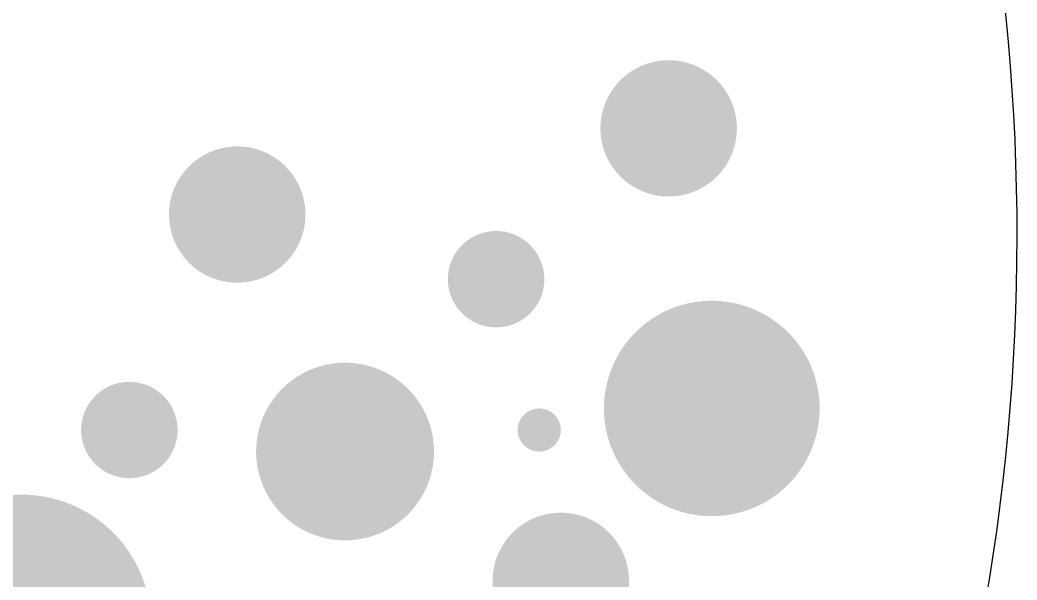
# Model space of a CAD drawing. Header units: millimetres. Extents: x -213 to 898, y -426 to 200.
# Drawn here: x 251.93 to 298.15, y -163.97 to -137.97 of the extents above; entities that cross this region are included whole.
import ezdxf

# ---------------------------------------------------------------- set-up
doc = ezdxf.new("R2010")
doc.units = ezdxf.units.MM
doc.layers.add('Cut', color=1, linetype='Continuous', true_color=0xff0000)
doc.layers.add('Etch', color=5, linetype='Continuous', true_color=0x0000ff)

msp = doc.modelspace()

# ---------------------------------------------------------------- hatches: boundary and pattern name
at = {"layer": 'Etch', "true_color": 0x0000ff}
for points in [[(285, -144), (285.021, -143.933), (285.042, -143.865), (285.06, -143.796), (285.078, -143.726), (285.094, -143.655), (285.108, -143.584), (285.121, -143.511), (285.132, -143.437), (285.141, -143.363), (285.149, -143.288), (285.155, -143.212), (285.159, -143.136), (285.162, -143.059), (285.162, -142.982), (285.161, -142.904), (285.157, -142.826), (285.152, -142.747), (285.145, -142.668), (285.136, -142.589), (285.124, -142.51), (285.111, -142.431), (285.095, -142.353), (285.078, -142.274), (285.058, -142.195), (285.037, -142.117), (285.013, -142.039), (284.987, -141.962), (284.959, -141.885), (284.93, -141.809), (284.898, -141.734), (284.864, -141.659), (284.828, -141.586), (284.791, -141.513), (284.751, -141.441), (284.71, -141.371), (284.667, -141.301), (284.623, -141.233), (284.576, -141.166), (284.528, -141.1), (284.479, -141.036), (284.428, -140.973), (284.375, -140.912), (284.321, -140.853), (284.266, -140.794), (284.21, -140.738), (284.152, -140.683), (284.094, -140.63), (284.034, -140.579), (283.974, -140.529), (283.912, -140.481), (283.85, -140.435), (283.787, -140.391), (283.723, -140.349), (283.659, -140.308), (283.594, -140.269), (283.529, -140.232), (283.464, -140.197), (283.398, -140.163), (283.332, -140.132), (283.266, -140.102), (283.199, -140.074), (283.133, -140.048), (283.066, -140.023), (283, -140), (282.933, -139.979), (282.865, -139.958), (282.796, -139.94), (282.726, -139.922), (282.655, -139.906), (282.584, -139.892), (282.511, -139.879), (282.437, -139.868), (282.363, -139.859), (282.288, -139.851), (282.212, -139.845), (282.136, -139.841), (282.059, -139.838), (281.982, -139.838), (281.904, -139.839), (281.826, -139.843), (281.747, -139.848), (281.668, -139.855), (281.589, -139.864), (281.51, -139.876), (281.431, -139.889), (281.353, -139.905), (281.274, -139.922), (281.195, -139.942), (281.117, -139.963), (281.039, -139.987), (280.962, -140.013), (280.885, -140.041), (280.809, -140.07), (280.734, -140.102), (280.659, -140.136), (280.586, -140.172), (280.513, -140.209), (280.441, -140.249), (280.371, -140.29), (280.301, -140.333), (280.233, -140.377), (280.166, -140.424), (280.1, -140.472), (280.036, -140.521), (279.973, -140.572), (279.912, -140.625), (279.853, -140.679), (279.794, -140.734), (279.738, -140.79), (279.683, -140.848), (279.63, -140.906), (279.579, -140.966), (279.529, -141.026), (279.481, -141.088), (279.435, -141.15), (279.391, -141.213), (279.349, -141.277), (279.308, -141.341), (279.269, -141.406), (279.232, -141.471), (279.197, -141.536), (279.163, -141.602), (279.132, -141.668), (279.102, -141.734), (279.074, -141.801), (279.048, -141.867), (279.023, -141.934), (279, -142), (278.979, -142.067), (278.958, -142.135), (278.94, -142.204), (278.922, -142.274), (278.906, -142.345), (278.892, -142.416), (278.879, -142.489), (278.868, -142.563), (278.859, -142.637), (278.851, -142.712), (278.845, -142.788), (278.841, -142.864), (278.838, -142.941), (278.838, -143.018), (278.839, -143.096), (278.843, -143.174), (278.848, -143.253), (278.855, -143.332), (278.864, -143.411), (278.876, -143.49), (278.889, -143.569), (278.905, -143.647), (278.922, -143.726), (278.942, -143.805), (278.963, -143.883), (278.987, -143.961), (279.013, -144.038), (279.041, -144.115), (279.07, -144.191), (279.102, -144.266), (279.136, -144.341), (279.172, -144.414), (279.209, -144.487), (279.249, -144.559), (279.29, -144.629), (279.333, -144.699), (279.377, -144.767), (279.424, -144.834), (279.472, -144.9), (279.521, -144.964), (279.572, -145.027), (279.625, -145.088), (279.679, -145.147), (279.734, -145.206), (279.79, -145.262), (279.848, -145.317), (279.906, -145.37), (279.966, -145.421), (280.026, -145.471), (280.088, -145.519), (280.15, -145.565), (280.213, -145.609), (280.277, -145.651), (280.341, -145.692), (280.406, -145.731), (280.471, -145.768), (280.536, -145.803), (280.602, -145.837), (280.668, -145.868), (280.734, -145.898), (280.801, -145.926), (280.867, -145.952), (280.934, -145.977), (281, -146), (281.067, -146.021), (281.135, -146.042), (281.204, -146.06), (281.274, -146.078), (281.345, -146.094), (281.416, -146.108), (281.489, -146.121), (281.563, -146.132), (281.637, -146.141), (281.712, -146.149), (281.788, -146.155), (281.864, -146.159), (281.941, -146.162), (282.018, -146.162), (282.096, -146.161), (282.174, -146.157), (282.253, -146.152), (282.332, -146.145), (282.411, -146.136), (282.49, -146.124), (282.569, -146.111), (282.647, -146.095), (282.726, -146.078), (282.805, -146.058), (282.883, -146.037), (282.961, -146.013), (283.038, -145.987), (283.115, -145.959), (283.191, -145.93), (283.266, -145.898), (283.341, -145.864), (283.414, -145.828), (283.487, -145.791), (283.559, -145.751), (283.629, -145.71), (283.699, -145.667), (283.767, -145.623), (283.834, -145.576), (283.9, -145.528), (283.964, -145.479), (284.027, -145.428), (284.088, -145.375), (284.147, -145.321), (284.206, -145.266), (284.262, -145.21), (284.317, -145.152), (284.37, -145.094), (284.421, -145.034), (284.471, -144.974), (284.519, -144.912), (284.565, -144.85), (284.609, -144.787), (284.651, -144.723), (284.692, -144.659), (284.731, -144.594), (284.768, -144.529), (284.803, -144.464), (284.837, -144.398), (284.868, -144.332), (284.898, -144.266), (284.926, -144.199), (284.952, -144.133), (284.977, -144.066)], [(261, -150), (261.067, -150.021), (261.135, -150.042), (261.204, -150.06), (261.274, -150.078), (261.345, -150.094), (261.416, -150.108), (261.489, -150.121), (261.563, -150.132), (261.637, -150.141), (261.712, -150.149), (261.788, -150.155), (261.864, -150.159), (261.941, -150.162), (262.018, -150.162), (262.096, -150.161), (262.174, -150.157), (262.253, -150.152), (262.332, -150.145), (262.411, -150.136), (262.49, -150.124), (262.569, -150.111), (262.647, -150.095), (262.726, -150.078), (262.805, -150.058), (262.883, -150.037), (262.961, -150.013), (263.038, -149.987), (263.115, -149.959), (263.191, -149.93), (263.266, -149.898), (263.341, -149.864), (263.414, -149.828), (263.487, -149.791), (263.559, -149.751), (263.629, -149.71), (263.699, -149.667), (263.767, -149.623), (263.834, -149.576), (263.9, -149.528), (263.964, -149.479), (264.027, -149.428), (264.088, -149.375), (264.147, -149.321), (264.206, -149.266), (264.262, -149.21), (264.317, -149.152), (264.37, -149.094), (264.421, -149.034), (264.471, -148.974), (264.519, -148.912), (264.565, -148.85), (264.609, -148.787), (264.651, -148.723), (264.692, -148.659), (264.731, -148.594), (264.768, -148.529), (264.803, -148.464), (264.837, -148.398), (264.868, -148.332), (264.898, -148.266), (264.926, -148.199), (264.952, -148.133), (264.977, -148.066), (265, -148), (265.021, -147.933), (265.042, -147.865), (265.06, -147.796), (265.078, -147.726), (265.094, -147.655), (265.108, -147.584), (265.121, -147.511), (265.132, -147.437), (265.141, -147.363), (265.149, -147.288), (265.155, -147.212), (265.159, -147.136), (265.162, -147.059), (265.162, -146.982), (265.161, -146.904), (265.157, -146.826), (265.152, -146.747), (265.145, -146.668), (265.136, -146.589), (265.124, -146.51), (265.111, -146.431), (265.095, -146.353), (265.078, -146.274), (265.058, -146.195), (265.037, -146.117), (265.013, -146.039), (264.987, -145.962), (264.959, -145.885), (264.93, -145.809), (264.898, -145.734), (264.864, -145.659), (264.828, -145.586), (264.791, -145.513), (264.751, -145.441), (264.71, -145.371), (264.667, -145.301), (264.623, -145.233), (264.576, -145.166), (264.528, -145.1), (264.479, -145.036), (264.428, -144.973), (264.375, -144.912), (264.321, -144.853), (264.266, -144.794), (264.21, -144.738), (264.152, -144.683), (264.094, -144.63), (264.034, -144.579), (263.974, -144.529), (263.912, -144.481), (263.85, -144.435), (263.787, -144.391), (263.723, -144.349), (263.659, -144.308), (263.594, -144.269), (263.529, -144.232), (263.464, -144.197), (263.398, -144.163), (263.332, -144.132), (263.266, -144.102), (263.199, -144.074), (263.133, -144.048), (263.066, -144.023), (263, -144), (262.933, -143.979), (262.865, -143.958), (262.796, -143.94), (262.726, -143.922), (262.655, -143.906), (262.584, -143.892), (262.511, -143.879), (262.437, -143.868), (262.363, -143.859), (262.288, -143.851), (262.212, -143.845), (262.136, -143.841), (262.059, -143.838), (261.982, -143.838), (261.904, -143.839), (261.826, -143.843), (261.747, -143.848), (261.668, -143.855), (261.589, -143.864), (261.51, -143.876), (261.431, -143.889), (261.353, -143.905), (261.274, -143.922), (261.195, -143.942), (261.117, -143.963), (261.039, -143.987), (260.962, -144.013), (260.885, -144.041), (260.809, -144.07), (260.734, -144.102), (260.659, -144.136), (260.586, -144.172), (260.513, -144.209), (260.441, -144.249), (260.371, -144.29), (260.301, -144.333), (260.233, -144.377), (260.166, -144.424), (260.1, -144.472), (260.036, -144.521), (259.973, -144.572), (259.912, -144.625), (259.853, -144.679), (259.794, -144.734), (259.738, -144.79), (259.683, -144.848), (259.63, -144.906), (259.579, -144.966), (259.529, -145.026), (259.481, -145.088), (259.435, -145.15), (259.391, -145.213), (259.349, -145.277), (259.308, -145.341), (259.269, -145.406), (259.232, -145.471), (259.197, -145.536), (259.163, -145.602), (259.132, -145.668), (259.102, -145.734), (259.074, -145.801), (259.048, -145.867), (259.023, -145.934), (259, -146), (258.979, -146.067), (258.958, -146.135), (258.94, -146.204), (258.922, -146.274), (258.906, -146.345), (258.892, -146.416), (258.879, -146.489), (258.868, -146.563), (258.859, -146.637), (258.851, -146.712), (258.845, -146.788), (258.841, -146.864), (258.838, -146.941), (258.838, -147.018), (258.839, -147.096), (258.843, -147.174), (258.848, -147.253), (258.855, -147.332), (258.864, -147.411), (258.876, -147.49), (258.889, -147.569), (258.905, -147.647), (258.922, -147.726), (258.942, -147.805), (258.963, -147.883), (258.987, -147.961), (259.013, -148.038), (259.041, -148.115), (259.07, -148.191), (259.102, -148.266), (259.136, -148.341), (259.172, -148.414), (259.209, -148.487), (259.249, -148.559), (259.29, -148.629), (259.333, -148.699), (259.377, -148.767), (259.424, -148.834), (259.472, -148.9), (259.521, -148.964), (259.572, -149.027), (259.625, -149.088), (259.679, -149.147), (259.734, -149.206), (259.79, -149.262), (259.848, -149.317), (259.906, -149.37), (259.966, -149.421), (260.026, -149.471), (260.088, -149.519), (260.15, -149.565), (260.213, -149.609), (260.277, -149.651), (260.341, -149.692), (260.406, -149.731), (260.471, -149.768), (260.536, -149.803), (260.602, -149.837), (260.668, -149.868), (260.734, -149.898), (260.801, -149.926), (260.867, -149.952), (260.934, -149.977)], [(275, -152), (275.044, -151.977), (275.088, -151.953), (275.132, -151.928), (275.176, -151.902), (275.219, -151.875), (275.262, -151.846), (275.305, -151.816), (275.347, -151.785), (275.389, -151.752), (275.431, -151.719), (275.471, -151.684), (275.512, -151.648), (275.551, -151.61), (275.59, -151.572), (275.629, -151.532), (275.666, -151.491), (275.703, -151.45), (275.738, -151.407), (275.773, -151.362), (275.807, -151.317), (275.84, -151.271), (275.871, -151.224), (275.902, -151.176), (275.931, -151.127), (275.96, -151.077), (275.987, -151.026), (276.012, -150.975), (276.037, -150.922), (276.06, -150.869), (276.082, -150.816), (276.102, -150.762), (276.121, -150.707), (276.139, -150.652), (276.155, -150.596), (276.17, -150.54), (276.183, -150.484), (276.195, -150.428), (276.205, -150.371), (276.214, -150.314), (276.221, -150.257), (276.227, -150.201), (276.231, -150.144), (276.234, -150.087), (276.236, -150.03), (276.236, -149.974), (276.235, -149.918), (276.232, -149.862), (276.228, -149.806), (276.222, -149.751), (276.215, -149.697), (276.207, -149.643), (276.198, -149.589), (276.187, -149.536), (276.176, -149.483), (276.163, -149.432), (276.149, -149.381), (276.133, -149.33), (276.117, -149.281), (276.1, -149.232), (276.082, -149.184), (276.063, -149.137), (276.043, -149.09), (276.022, -149.045), (276, -149), (275.977, -148.956), (275.953, -148.912), (275.928, -148.868), (275.902, -148.824), (275.875, -148.781), (275.846, -148.738), (275.816, -148.695), (275.785, -148.653), (275.752, -148.611), (275.719, -148.569), (275.684, -148.529), (275.648, -148.488), (275.61, -148.449), (275.572, -148.41), (275.532, -148.371), (275.491, -148.334), (275.45, -148.297), (275.407, -148.262), (275.362, -148.227), (275.317, -148.193), (275.271, -148.16), (275.224, -148.129), (275.176, -148.098), (275.127, -148.069), (275.077, -148.04), (275.026, -148.013), (274.975, -147.988), (274.922, -147.963), (274.869, -147.94), (274.816, -147.918), (274.762, -147.898), (274.707, -147.879), (274.652, -147.861), (274.596, -147.845), (274.54, -147.83), (274.484, -147.817), (274.428, -147.805), (274.371, -147.795), (274.314, -147.786), (274.257, -147.779), (274.201, -147.773), (274.144, -147.769), (274.087, -147.766), (274.03, -147.764), (273.974, -147.764), (273.918, -147.765), (273.862, -147.768), (273.806, -147.772), (273.751, -147.778), (273.697, -147.785), (273.643, -147.793), (273.589, -147.802), (273.536, -147.813), (273.483, -147.824), (273.432, -147.837), (273.381, -147.851), (273.33, -147.867), (273.281, -147.883), (273.232, -147.9), (273.184, -147.918), (273.137, -147.937), (273.09, -147.957), (273.045, -147.978), (273, -148), (272.956, -148.023), (272.912, -148.047), (272.868, -148.072), (272.824, -148.098), (272.781, -148.125), (272.738, -148.154), (272.695, -148.184), (272.653, -148.215), (272.611, -148.248), (272.569, -148.281), (272.529, -148.316), (272.488, -148.352), (272.449, -148.39), (272.41, -148.428), (272.371, -148.468), (272.334, -148.509), (272.297, -148.55), (272.262, -148.593), (272.227, -148.638), (272.193, -148.683), (272.16, -148.729), (272.129, -148.776), (272.098, -148.824), (272.069, -148.873), (272.04, -148.923), (272.013, -148.974), (271.988, -149.025), (271.963, -149.078), (271.94, -149.131), (271.918, -149.184), (271.898, -149.238), (271.879, -149.293), (271.861, -149.348), (271.845, -149.404), (271.83, -149.46), (271.817, -149.516), (271.805, -149.572), (271.795, -149.629), (271.786, -149.686), (271.779, -149.743), (271.773, -149.799), (271.769, -149.856), (271.766, -149.913), (271.764, -149.97), (271.764, -150.026), (271.765, -150.082), (271.768, -150.138), (271.772, -150.194), (271.778, -150.249), (271.785, -150.303), (271.793, -150.357), (271.802, -150.411), (271.813, -150.464), (271.824, -150.517), (271.837, -150.568), (271.851, -150.619), (271.867, -150.67), (271.883, -150.719), (271.9, -150.768), (271.918, -150.816), (271.937, -150.863), (271.957, -150.91), (271.978, -150.955), (272, -151), (272.023, -151.044), (272.047, -151.088), (272.072, -151.132), (272.098, -151.176), (272.125, -151.219), (272.154, -151.262), (272.184, -151.305), (272.215, -151.347), (272.248, -151.389), (272.281, -151.431), (272.316, -151.471), (272.352, -151.512), (272.39, -151.551), (272.428, -151.59), (272.468, -151.629), (272.509, -151.666), (272.55, -151.703), (272.593, -151.738), (272.638, -151.773), (272.683, -151.807), (272.729, -151.84), (272.776, -151.871), (272.824, -151.902), (272.873, -151.931), (272.923, -151.96), (272.974, -151.987), (273.025, -152.012), (273.078, -152.037), (273.131, -152.06), (273.184, -152.082), (273.238, -152.102), (273.293, -152.121), (273.348, -152.139), (273.404, -152.155), (273.46, -152.17), (273.516, -152.183), (273.572, -152.195), (273.629, -152.205), (273.686, -152.214), (273.743, -152.221), (273.799, -152.227), (273.856, -152.231), (273.913, -152.234), (273.97, -152.236), (274.026, -152.236), (274.082, -152.235), (274.138, -152.232), (274.194, -152.228), (274.249, -152.222), (274.303, -152.215), (274.357, -152.207), (274.411, -152.198), (274.464, -152.187), (274.517, -152.176), (274.568, -152.163), (274.619, -152.149), (274.67, -152.133), (274.719, -152.117), (274.768, -152.1), (274.816, -152.082), (274.863, -152.063), (274.91, -152.043), (274.955, -152.022)], [(282.419, -160.743), (282.525, -160.777), (282.632, -160.809), (282.741, -160.839), (282.851, -160.866), (282.964, -160.891), (283.077, -160.914), (283.192, -160.934), (283.308, -160.952), (283.426, -160.967), (283.545, -160.979), (283.664, -160.989), (283.785, -160.995), (283.907, -160.999), (284.029, -161), (284.152, -160.998), (284.276, -160.992), (284.4, -160.984), (284.525, -160.972), (284.649, -160.958), (284.774, -160.94), (284.899, -160.919), (285.024, -160.894), (285.148, -160.866), (285.272, -160.835), (285.396, -160.801), (285.519, -160.764), (285.641, -160.723), (285.762, -160.679), (285.883, -160.632), (286.002, -160.582), (286.12, -160.529), (286.236, -160.472), (286.351, -160.413), (286.464, -160.35), (286.576, -160.285), (286.686, -160.217), (286.794, -160.147), (286.9, -160.073), (287.003, -159.997), (287.105, -159.919), (287.204, -159.838), (287.301, -159.755), (287.395, -159.67), (287.487, -159.583), (287.577, -159.494), (287.663, -159.403), (287.747, -159.31), (287.828, -159.216), (287.907, -159.12), (287.982, -159.023), (288.055, -158.925), (288.125, -158.825), (288.192, -158.725), (288.257, -158.623), (288.318, -158.521), (288.377, -158.418), (288.432, -158.314), (288.485, -158.21), (288.535, -158.106), (288.582, -158.001), (288.627, -157.896), (288.668, -157.791), (288.707, -157.686), (288.743, -157.581), (288.777, -157.475), (288.809, -157.368), (288.839, -157.259), (288.866, -157.149), (288.891, -157.036), (288.914, -156.923), (288.934, -156.808), (288.952, -156.692), (288.967, -156.574), (288.979, -156.455), (288.989, -156.336), (288.995, -156.215), (288.999, -156.093), (289, -155.971), (288.998, -155.848), (288.992, -155.724), (288.984, -155.6), (288.972, -155.475), (288.958, -155.351), (288.94, -155.226), (288.919, -155.101), (288.894, -154.976), (288.866, -154.852), (288.835, -154.728), (288.801, -154.604), (288.764, -154.481), (288.723, -154.359), (288.679, -154.238), (288.632, -154.117), (288.582, -153.998), (288.529, -153.88), (288.472, -153.764), (288.413, -153.649), (288.35, -153.536), (288.285, -153.424), (288.217, -153.314), (288.147, -153.206), (288.073, -153.1), (287.997, -152.997), (287.919, -152.895), (287.838, -152.796), (287.755, -152.699), (287.67, -152.605), (287.583, -152.513), (287.494, -152.423), (287.403, -152.337), (287.31, -152.253), (287.216, -152.172), (287.12, -152.093), (287.023, -152.018), (286.925, -151.945), (286.825, -151.875), (286.725, -151.808), (286.623, -151.743), (286.521, -151.682), (286.418, -151.623), (286.314, -151.568), (286.21, -151.515), (286.106, -151.465), (286.001, -151.418), (285.896, -151.373), (285.791, -151.332), (285.686, -151.293), (285.581, -151.257), (285.475, -151.223), (285.368, -151.191), (285.259, -151.161), (285.149, -151.134), (285.036, -151.109), (284.923, -151.086), (284.808, -151.066), (284.692, -151.048), (284.574, -151.033), (284.455, -151.021), (284.336, -151.011), (284.215, -151.005), (284.093, -151.001), (283.971, -151), (283.848, -151.002), (283.724, -151.008), (283.6, -151.016), (283.475, -151.028), (283.351, -151.042), (283.226, -151.06), (283.101, -151.081), (282.976, -151.106), (282.852, -151.134), (282.728, -151.165), (282.604, -151.199), (282.481, -151.236), (282.359, -151.277), (282.238, -151.321), (282.117, -151.368), (281.998, -151.418), (281.88, -151.471), (281.764, -151.528), (281.649, -151.587), (281.536, -151.65), (281.424, -151.715), (281.314, -151.783), (281.206, -151.853), (281.1, -151.927), (280.997, -152.003), (280.895, -152.081), (280.796, -152.162), (280.699, -152.245), (280.605, -152.33), (280.513, -152.417), (280.423, -152.506), (280.337, -152.597), (280.253, -152.69), (280.172, -152.784), (280.093, -152.88), (280.018, -152.977), (279.945, -153.075), (279.875, -153.175), (279.808, -153.275), (279.743, -153.377), (279.682, -153.479), (279.623, -153.582), (279.568, -153.686), (279.515, -153.79), (279.465, -153.894), (279.418, -153.999), (279.373, -154.104), (279.332, -154.209), (279.293, -154.314), (279.257, -154.419), (279.223, -154.525), (279.191, -154.632), (279.161, -154.741), (279.134, -154.851), (279.109, -154.964), (279.086, -155.077), (279.066, -155.192), (279.048, -155.308), (279.033, -155.426), (279.021, -155.545), (279.011, -155.664), (279.005, -155.785), (279.001, -155.907), (279, -156.029), (279.002, -156.152), (279.008, -156.276), (279.016, -156.4), (279.028, -156.525), (279.042, -156.649), (279.06, -156.774), (279.081, -156.899), (279.106, -157.024), (279.134, -157.148), (279.165, -157.272), (279.199, -157.396), (279.236, -157.519), (279.277, -157.641), (279.321, -157.762), (279.368, -157.883), (279.418, -158.002), (279.471, -158.12), (279.528, -158.236), (279.587, -158.351), (279.65, -158.464), (279.715, -158.576), (279.783, -158.686), (279.853, -158.794), (279.927, -158.9), (280.003, -159.003), (280.081, -159.105), (280.162, -159.204), (280.245, -159.301), (280.33, -159.395), (280.417, -159.487), (280.506, -159.577), (280.597, -159.663), (280.69, -159.747), (280.784, -159.828), (280.88, -159.907), (280.977, -159.982), (281.075, -160.055), (281.175, -160.125), (281.275, -160.192), (281.377, -160.257), (281.479, -160.318), (281.582, -160.377), (281.686, -160.432), (281.79, -160.485), (281.894, -160.535), (281.999, -160.582), (282.104, -160.627), (282.209, -160.668), (282.314, -160.707)], [(268, -162), (268.089, -161.977), (268.177, -161.951), (268.266, -161.924), (268.355, -161.894), (268.444, -161.862), (268.534, -161.827), (268.622, -161.79), (268.711, -161.751), (268.8, -161.71), (268.888, -161.666), (268.975, -161.619), (269.062, -161.57), (269.148, -161.519), (269.234, -161.466), (269.318, -161.409), (269.402, -161.351), (269.485, -161.29), (269.566, -161.227), (269.647, -161.162), (269.725, -161.094), (269.803, -161.024), (269.879, -160.952), (269.953, -160.877), (270.026, -160.801), (270.097, -160.722), (270.166, -160.642), (270.233, -160.559), (270.298, -160.475), (270.36, -160.389), (270.421, -160.301), (270.479, -160.212), (270.536, -160.121), (270.589, -160.029), (270.641, -159.936), (270.689, -159.841), (270.736, -159.745), (270.779, -159.648), (270.821, -159.55), (270.859, -159.451), (270.895, -159.352), (270.928, -159.252), (270.959, -159.151), (270.987, -159.05), (271.012, -158.949), (271.035, -158.847), (271.055, -158.746), (271.072, -158.644), (271.087, -158.543), (271.099, -158.441), (271.109, -158.34), (271.116, -158.239), (271.121, -158.139), (271.123, -158.04), (271.123, -157.94), (271.12, -157.842), (271.115, -157.745), (271.108, -157.648), (271.099, -157.552), (271.087, -157.457), (271.074, -157.363), (271.058, -157.271), (271.041, -157.179), (271.021, -157.089), (271, -157), (270.977, -156.911), (270.951, -156.823), (270.924, -156.734), (270.894, -156.645), (270.862, -156.556), (270.827, -156.466), (270.79, -156.378), (270.751, -156.289), (270.71, -156.2), (270.666, -156.112), (270.619, -156.025), (270.57, -155.938), (270.519, -155.852), (270.466, -155.766), (270.409, -155.682), (270.351, -155.598), (270.29, -155.515), (270.227, -155.434), (270.162, -155.353), (270.094, -155.275), (270.024, -155.197), (269.952, -155.121), (269.877, -155.047), (269.801, -154.974), (269.722, -154.903), (269.642, -154.834), (269.559, -154.767), (269.475, -154.702), (269.389, -154.64), (269.301, -154.579), (269.212, -154.521), (269.121, -154.464), (269.029, -154.411), (268.936, -154.359), (268.841, -154.311), (268.745, -154.264), (268.648, -154.221), (268.55, -154.179), (268.451, -154.141), (268.352, -154.105), (268.252, -154.072), (268.151, -154.041), (268.05, -154.013), (267.949, -153.988), (267.847, -153.965), (267.746, -153.945), (267.644, -153.928), (267.543, -153.913), (267.441, -153.901), (267.34, -153.891), (267.239, -153.884), (267.139, -153.879), (267.04, -153.877), (266.94, -153.877), (266.842, -153.88), (266.745, -153.885), (266.648, -153.892), (266.552, -153.901), (266.457, -153.913), (266.363, -153.926), (266.271, -153.942), (266.179, -153.959), (266.089, -153.979), (266, -154), (265.911, -154.023), (265.823, -154.049), (265.734, -154.076), (265.645, -154.106), (265.556, -154.138), (265.466, -154.173), (265.378, -154.21), (265.289, -154.249), (265.2, -154.29), (265.112, -154.334), (265.025, -154.381), (264.938, -154.43), (264.852, -154.481), (264.766, -154.534), (264.682, -154.591), (264.598, -154.649), (264.515, -154.71), (264.434, -154.773), (264.353, -154.838), (264.275, -154.906), (264.197, -154.976), (264.121, -155.048), (264.047, -155.123), (263.974, -155.199), (263.903, -155.278), (263.834, -155.358), (263.767, -155.441), (263.702, -155.525), (263.64, -155.611), (263.579, -155.699), (263.521, -155.788), (263.464, -155.879), (263.411, -155.971), (263.359, -156.064), (263.311, -156.159), (263.264, -156.255), (263.221, -156.352), (263.179, -156.45), (263.141, -156.549), (263.105, -156.648), (263.072, -156.748), (263.041, -156.849), (263.013, -156.95), (262.988, -157.051), (262.965, -157.153), (262.945, -157.254), (262.928, -157.356), (262.913, -157.457), (262.901, -157.559), (262.891, -157.66), (262.884, -157.761), (262.879, -157.861), (262.877, -157.96), (262.877, -158.06), (262.88, -158.158), (262.885, -158.255), (262.892, -158.352), (262.901, -158.448), (262.913, -158.543), (262.926, -158.637), (262.942, -158.729), (262.959, -158.821), (262.979, -158.911), (263, -159), (263.023, -159.089), (263.049, -159.177), (263.076, -159.266), (263.106, -159.355), (263.138, -159.444), (263.173, -159.534), (263.21, -159.622), (263.249, -159.711), (263.29, -159.8), (263.334, -159.888), (263.381, -159.975), (263.43, -160.062), (263.481, -160.148), (263.534, -160.234), (263.591, -160.318), (263.649, -160.402), (263.71, -160.485), (263.773, -160.566), (263.838, -160.647), (263.906, -160.725), (263.976, -160.803), (264.048, -160.879), (264.123, -160.953), (264.199, -161.026), (264.278, -161.097), (264.358, -161.166), (264.441, -161.233), (264.525, -161.298), (264.611, -161.36), (264.699, -161.421), (264.788, -161.479), (264.879, -161.536), (264.971, -161.589), (265.064, -161.641), (265.159, -161.689), (265.255, -161.736), (265.352, -161.779), (265.45, -161.821), (265.549, -161.859), (265.648, -161.895), (265.748, -161.928), (265.849, -161.959), (265.95, -161.987), (266.051, -162.012), (266.153, -162.035), (266.254, -162.055), (266.356, -162.072), (266.457, -162.087), (266.559, -162.099), (266.66, -162.109), (266.761, -162.116), (266.861, -162.121), (266.96, -162.123), (267.06, -162.123), (267.158, -162.12), (267.255, -162.115), (267.352, -162.108), (267.448, -162.099), (267.543, -162.087), (267.637, -162.074), (267.729, -162.058), (267.821, -162.041), (267.911, -162.021)], [(258, -159), (258.044, -158.977), (258.088, -158.953), (258.132, -158.928), (258.176, -158.902), (258.219, -158.875), (258.262, -158.846), (258.305, -158.816), (258.347, -158.785), (258.389, -158.752), (258.431, -158.719), (258.471, -158.684), (258.512, -158.648), (258.551, -158.61), (258.59, -158.572), (258.629, -158.532), (258.666, -158.491), (258.703, -158.45), (258.738, -158.407), (258.773, -158.362), (258.807, -158.317), (258.84, -158.271), (258.871, -158.224), (258.902, -158.176), (258.931, -158.127), (258.96, -158.077), (258.987, -158.026), (259.012, -157.975), (259.037, -157.922), (259.06, -157.869), (259.082, -157.816), (259.102, -157.762), (259.121, -157.707), (259.139, -157.652), (259.155, -157.596), (259.17, -157.54), (259.183, -157.484), (259.195, -157.428), (259.205, -157.371), (259.214, -157.314), (259.221, -157.257), (259.227, -157.201), (259.231, -157.144), (259.234, -157.087), (259.236, -157.03), (259.236, -156.974), (259.235, -156.918), (259.232, -156.862), (259.228, -156.806), (259.222, -156.751), (259.215, -156.697), (259.207, -156.643), (259.198, -156.589), (259.187, -156.536), (259.176, -156.483), (259.163, -156.432), (259.149, -156.381), (259.133, -156.33), (259.117, -156.281), (259.1, -156.232), (259.082, -156.184), (259.063, -156.137), (259.043, -156.09), (259.022, -156.045), (259, -156), (258.977, -155.956), (258.953, -155.912), (258.928, -155.868), (258.902, -155.824), (258.875, -155.781), (258.846, -155.738), (258.816, -155.695), (258.785, -155.653), (258.752, -155.611), (258.719, -155.569), (258.684, -155.529), (258.648, -155.488), (258.61, -155.449), (258.572, -155.41), (258.532, -155.371), (258.491, -155.334), (258.45, -155.297), (258.407, -155.262), (258.362, -155.227), (258.317, -155.193), (258.271, -155.16), (258.224, -155.129), (258.176, -155.098), (258.127, -155.069), (258.077, -155.04), (258.026, -155.013), (257.975, -154.988), (257.922, -154.963), (257.869, -154.94), (257.816, -154.918), (257.762, -154.898), (257.707, -154.879), (257.652, -154.861), (257.596, -154.845), (257.54, -154.83), (257.484, -154.817), (257.428, -154.805), (257.371, -154.795), (257.314, -154.786), (257.257, -154.779), (257.201, -154.773), (257.144, -154.769), (257.087, -154.766), (257.03, -154.764), (256.974, -154.764), (256.918, -154.765), (256.862, -154.768), (256.806, -154.772), (256.751, -154.778), (256.697, -154.785), (256.643, -154.793), (256.589, -154.802), (256.536, -154.813), (256.483, -154.824), (256.432, -154.837), (256.381, -154.851), (256.33, -154.867), (256.281, -154.883), (256.232, -154.9), (256.184, -154.918), (256.137, -154.937), (256.09, -154.957), (256.045, -154.978), (256, -155), (255.956, -155.023), (255.912, -155.047), (255.868, -155.072), (255.824, -155.098), (255.781, -155.125), (255.738, -155.154), (255.695, -155.184), (255.653, -155.215), (255.611, -155.248), (255.569, -155.281), (255.529, -155.316), (255.488, -155.352), (255.449, -155.39), (255.41, -155.428), (255.371, -155.468), (255.334, -155.509), (255.297, -155.55), (255.262, -155.593), (255.227, -155.638), (255.193, -155.683), (255.16, -155.729), (255.129, -155.776), (255.098, -155.824), (255.069, -155.873), (255.04, -155.923), (255.013, -155.974), (254.988, -156.025), (254.963, -156.078), (254.94, -156.131), (254.918, -156.184), (254.898, -156.238), (254.879, -156.293), (254.861, -156.348), (254.845, -156.404), (254.83, -156.46), (254.817, -156.516), (254.805, -156.572), (254.795, -156.629), (254.786, -156.686), (254.779, -156.743), (254.773, -156.799), (254.769, -156.856), (254.766, -156.913), (254.764, -156.97), (254.764, -157.026), (254.765, -157.082), (254.768, -157.138), (254.772, -157.194), (254.778, -157.249), (254.785, -157.303), (254.793, -157.357), (254.802, -157.411), (254.813, -157.464), (254.824, -157.517), (254.837, -157.568), (254.851, -157.619), (254.867, -157.67), (254.883, -157.719), (254.9, -157.768), (254.918, -157.816), (254.937, -157.863), (254.957, -157.91), (254.978, -157.955), (255, -158), (255.023, -158.044), (255.047, -158.088), (255.072, -158.132), (255.098, -158.176), (255.125, -158.219), (255.154, -158.262), (255.184, -158.305), (255.215, -158.347), (255.248, -158.389), (255.281, -158.431), (255.316, -158.471), (255.352, -158.512), (255.39, -158.551), (255.428, -158.59), (255.468, -158.629), (255.509, -158.666), (255.55, -158.703), (255.593, -158.738), (255.638, -158.773), (255.683, -158.807), (255.729, -158.84), (255.776, -158.871), (255.824, -158.902), (255.873, -158.931), (255.923, -158.96), (255.974, -158.987), (256.025, -159.012), (256.078, -159.037), (256.131, -159.06), (256.184, -159.082), (256.238, -159.102), (256.293, -159.121), (256.348, -159.139), (256.404, -159.155), (256.46, -159.17), (256.516, -159.183), (256.572, -159.195), (256.629, -159.205), (256.686, -159.214), (256.743, -159.221), (256.799, -159.227), (256.856, -159.231), (256.913, -159.234), (256.97, -159.236), (257.026, -159.236), (257.082, -159.235), (257.138, -159.232), (257.194, -159.228), (257.249, -159.222), (257.303, -159.215), (257.357, -159.207), (257.411, -159.198), (257.464, -159.187), (257.517, -159.176), (257.568, -159.163), (257.619, -159.149), (257.67, -159.133), (257.719, -159.117), (257.768, -159.1), (257.816, -159.082), (257.863, -159.063), (257.91, -159.043), (257.955, -159.022)], [(276.447, -157.894), (276.467, -157.884), (276.487, -157.874), (276.506, -157.862), (276.526, -157.851), (276.545, -157.838), (276.564, -157.825), (276.584, -157.812), (276.603, -157.798), (276.621, -157.784), (276.64, -157.769), (276.658, -157.753), (276.676, -157.737), (276.694, -157.72), (276.711, -157.703), (276.728, -157.685), (276.745, -157.667), (276.761, -157.648), (276.777, -157.629), (276.793, -157.609), (276.808, -157.589), (276.823, -157.568), (276.837, -157.547), (276.851, -157.526), (276.864, -157.504), (276.876, -157.482), (276.888, -157.459), (276.9, -157.436), (276.911, -157.413), (276.921, -157.389), (276.931, -157.365), (276.94, -157.341), (276.949, -157.316), (276.957, -157.292), (276.964, -157.267), (276.97, -157.242), (276.976, -157.217), (276.982, -157.191), (276.986, -157.166), (276.99, -157.141), (276.993, -157.115), (276.996, -157.09), (276.998, -157.064), (276.999, -157.039), (277, -157.014), (277, -156.988), (276.999, -156.963), (276.998, -156.938), (276.996, -156.913), (276.994, -156.889), (276.991, -156.864), (276.987, -156.84), (276.983, -156.816), (276.978, -156.792), (276.973, -156.769), (276.967, -156.746), (276.961, -156.723), (276.954, -156.7), (276.947, -156.678), (276.939, -156.656), (276.931, -156.635), (276.922, -156.614), (276.913, -156.593), (276.904, -156.573), (276.894, -156.553), (276.884, -156.533), (276.874, -156.513), (276.862, -156.494), (276.851, -156.474), (276.838, -156.455), (276.825, -156.436), (276.812, -156.416), (276.798, -156.397), (276.784, -156.379), (276.769, -156.36), (276.753, -156.342), (276.737, -156.324), (276.72, -156.306), (276.703, -156.289), (276.685, -156.272), (276.667, -156.255), (276.648, -156.239), (276.629, -156.223), (276.609, -156.207), (276.589, -156.192), (276.568, -156.177), (276.547, -156.163), (276.526, -156.149), (276.504, -156.136), (276.482, -156.124), (276.459, -156.112), (276.436, -156.1), (276.413, -156.089), (276.389, -156.079), (276.365, -156.069), (276.341, -156.06), (276.316, -156.051), (276.292, -156.043), (276.267, -156.036), (276.242, -156.03), (276.217, -156.024), (276.191, -156.018), (276.166, -156.014), (276.141, -156.01), (276.115, -156.007), (276.09, -156.004), (276.064, -156.002), (276.039, -156.001), (276.014, -156), (275.988, -156), (275.963, -156.001), (275.938, -156.002), (275.913, -156.004), (275.889, -156.006), (275.864, -156.009), (275.84, -156.013), (275.816, -156.017), (275.792, -156.022), (275.769, -156.027), (275.746, -156.033), (275.723, -156.039), (275.7, -156.046), (275.678, -156.053), (275.656, -156.061), (275.635, -156.069), (275.614, -156.078), (275.593, -156.087), (275.573, -156.096), (275.553, -156.106), (275.533, -156.116), (275.513, -156.126), (275.494, -156.138), (275.474, -156.149), (275.455, -156.162), (275.436, -156.175), (275.416, -156.188), (275.397, -156.202), (275.379, -156.216), (275.36, -156.231), (275.342, -156.247), (275.324, -156.263), (275.306, -156.28), (275.289, -156.297), (275.272, -156.315), (275.255, -156.333), (275.239, -156.352), (275.223, -156.371), (275.207, -156.391), (275.192, -156.411), (275.177, -156.432), (275.163, -156.453), (275.149, -156.474), (275.136, -156.496), (275.124, -156.518), (275.112, -156.541), (275.1, -156.564), (275.089, -156.587), (275.079, -156.611), (275.069, -156.635), (275.06, -156.659), (275.051, -156.684), (275.043, -156.708), (275.036, -156.733), (275.03, -156.758), (275.024, -156.783), (275.018, -156.809), (275.014, -156.834), (275.01, -156.859), (275.007, -156.885), (275.004, -156.91), (275.002, -156.936), (275.001, -156.961), (275, -156.986), (275, -157.012), (275.001, -157.037), (275.002, -157.062), (275.004, -157.087), (275.006, -157.111), (275.009, -157.136), (275.013, -157.16), (275.017, -157.184), (275.022, -157.208), (275.027, -157.231), (275.033, -157.254), (275.039, -157.277), (275.046, -157.3), (275.053, -157.322), (275.061, -157.344), (275.069, -157.365), (275.078, -157.386), (275.087, -157.407), (275.096, -157.427), (275.106, -157.447), (275.116, -157.467), (275.126, -157.487), (275.138, -157.506), (275.149, -157.526), (275.162, -157.545), (275.175, -157.564), (275.188, -157.584), (275.202, -157.603), (275.216, -157.621), (275.231, -157.64), (275.247, -157.658), (275.263, -157.676), (275.28, -157.694), (275.297, -157.711), (275.315, -157.728), (275.333, -157.745), (275.352, -157.761), (275.371, -157.777), (275.391, -157.793), (275.411, -157.808), (275.432, -157.823), (275.453, -157.837), (275.474, -157.851), (275.496, -157.864), (275.518, -157.876), (275.541, -157.888), (275.564, -157.9), (275.587, -157.911), (275.611, -157.921), (275.635, -157.931), (275.659, -157.94), (275.684, -157.949), (275.708, -157.957), (275.733, -157.964), (275.758, -157.97), (275.783, -157.976), (275.809, -157.982), (275.834, -157.986), (275.859, -157.99), (275.885, -157.993), (275.91, -157.996), (275.936, -157.998), (275.961, -157.999), (275.986, -158), (276.012, -158), (276.037, -157.999), (276.062, -157.998), (276.087, -157.996), (276.111, -157.994), (276.136, -157.991), (276.16, -157.987), (276.184, -157.983), (276.208, -157.978), (276.231, -157.973), (276.254, -157.967), (276.277, -157.961), (276.3, -157.954), (276.322, -157.947), (276.344, -157.939), (276.365, -157.931), (276.386, -157.922), (276.407, -157.913), (276.427, -157.904)], [(253.455, -171.821), (253.584, -171.787), (253.713, -171.75), (253.843, -171.71), (253.972, -171.667), (254.102, -171.62), (254.232, -171.57), (254.361, -171.516), (254.49, -171.459), (254.619, -171.398), (254.747, -171.334), (254.874, -171.267), (255.001, -171.196), (255.126, -171.121), (255.251, -171.043), (255.374, -170.962), (255.496, -170.877), (255.616, -170.788), (255.735, -170.696), (255.851, -170.601), (255.966, -170.502), (256.079, -170.4), (256.189, -170.295), (256.298, -170.187), (256.403, -170.076), (256.506, -169.961), (256.607, -169.844), (256.704, -169.724), (256.799, -169.602), (256.89, -169.477), (256.978, -169.349), (257.063, -169.219), (257.145, -169.087), (257.223, -168.953), (257.298, -168.817), (257.369, -168.679), (257.436, -168.539), (257.5, -168.398), (257.56, -168.256), (257.616, -168.112), (257.668, -167.967), (257.717, -167.822), (257.761, -167.675), (257.802, -167.528), (257.839, -167.381), (257.872, -167.233), (257.901, -167.085), (257.926, -166.937), (257.948, -166.79), (257.966, -166.642), (257.98, -166.495), (257.99, -166.348), (257.997, -166.203), (258, -166.058), (257.999, -165.913), (257.996, -165.77), (257.988, -165.628), (257.978, -165.488), (257.964, -165.348), (257.948, -165.21), (257.928, -165.074), (257.905, -164.939), (257.88, -164.806), (257.852, -164.674), (257.821, -164.545), (257.787, -164.416), (257.75, -164.287), (257.71, -164.157), (257.667, -164.028), (257.62, -163.898), (257.57, -163.768), (257.516, -163.639), (257.459, -163.51), (257.398, -163.381), (257.334, -163.253), (257.267, -163.126), (257.196, -162.999), (257.121, -162.874), (257.043, -162.749), (256.962, -162.626), (256.877, -162.504), (256.788, -162.384), (256.696, -162.265), (256.601, -162.149), (256.502, -162.034), (256.4, -161.921), (256.295, -161.811), (256.187, -161.702), (256.076, -161.597), (255.961, -161.494), (255.844, -161.393), (255.724, -161.296), (255.602, -161.201), (255.477, -161.11), (255.349, -161.022), (255.219, -160.937), (255.087, -160.855), (254.953, -160.777), (254.817, -160.702), (254.679, -160.631), (254.539, -160.564), (254.398, -160.5), (254.256, -160.44), (254.112, -160.384), (253.967, -160.332), (253.822, -160.283), (253.675, -160.239), (253.528, -160.198), (253.381, -160.161), (253.233, -160.128), (253.085, -160.099), (252.937, -160.074), (252.79, -160.052), (252.642, -160.034), (252.495, -160.02), (252.348, -160.01), (252.203, -160.003), (252.058, -160), (251.913, -160.001), (251.77, -160.004), (251.628, -160.012), (251.488, -160.022), (251.348, -160.036), (251.21, -160.052), (251.074, -160.072), (250.939, -160.095), (250.806, -160.12), (250.674, -160.148), (250.545, -160.179), (250.416, -160.213), (250.287, -160.25), (250.157, -160.29), (250.028, -160.333), (249.898, -160.38), (249.768, -160.43), (249.639, -160.484), (249.51, -160.541), (249.381, -160.602), (249.253, -160.666), (249.126, -160.733), (248.999, -160.804), (248.874, -160.879), (248.749, -160.957), (248.626, -161.038), (248.504, -161.123), (248.384, -161.212), (248.265, -161.304), (248.149, -161.399), (248.034, -161.498), (247.921, -161.6), (247.811, -161.705), (247.702, -161.813), (247.597, -161.924), (247.494, -162.039), (247.393, -162.156), (247.296, -162.276), (247.201, -162.398), (247.11, -162.523), (247.022, -162.651), (246.937, -162.781), (246.855, -162.913), (246.777, -163.047), (246.702, -163.183), (246.631, -163.321), (246.564, -163.461), (246.5, -163.602), (246.44, -163.744), (246.384, -163.888), (246.332, -164.033), (246.283, -164.178), (246.239, -164.325), (246.198, -164.472), (246.161, -164.619), (246.128, -164.767), (246.099, -164.915), (246.074, -165.063), (246.052, -165.21), (246.034, -165.358), (246.02, -165.505), (246.01, -165.652), (246.003, -165.797), (246, -165.942), (246.001, -166.087), (246.004, -166.23), (246.012, -166.372), (246.022, -166.512), (246.036, -166.652), (246.052, -166.79), (246.072, -166.926), (246.095, -167.061), (246.12, -167.194), (246.148, -167.326), (246.179, -167.455), (246.213, -167.584), (246.25, -167.713), (246.29, -167.843), (246.333, -167.972), (246.38, -168.102), (246.43, -168.232), (246.484, -168.361), (246.541, -168.49), (246.602, -168.619), (246.666, -168.747), (246.733, -168.874), (246.804, -169.001), (246.879, -169.126), (246.957, -169.251), (247.038, -169.374), (247.123, -169.496), (247.212, -169.616), (247.304, -169.735), (247.399, -169.851), (247.498, -169.966), (247.6, -170.079), (247.705, -170.189), (247.813, -170.298), (247.924, -170.403), (248.039, -170.506), (248.156, -170.607), (248.276, -170.704), (248.398, -170.799), (248.523, -170.89), (248.651, -170.978), (248.781, -171.063), (248.913, -171.145), (249.047, -171.223), (249.183, -171.298), (249.321, -171.369), (249.461, -171.436), (249.602, -171.5), (249.744, -171.56), (249.888, -171.616), (250.033, -171.668), (250.178, -171.717), (250.325, -171.761), (250.472, -171.802), (250.619, -171.839), (250.767, -171.872), (250.915, -171.901), (251.063, -171.926), (251.21, -171.948), (251.358, -171.966), (251.505, -171.98), (251.652, -171.99), (251.797, -171.997), (251.942, -172), (252.087, -171.999), (252.23, -171.996), (252.372, -171.988), (252.512, -171.978), (252.652, -171.964), (252.79, -171.948), (252.926, -171.928), (253.061, -171.905), (253.194, -171.88), (253.326, -171.852)], [(276, -167), (276.067, -167.021), (276.135, -167.042), (276.204, -167.06), (276.274, -167.078), (276.345, -167.094), (276.416, -167.108), (276.489, -167.121), (276.563, -167.132), (276.637, -167.141), (276.712, -167.149), (276.788, -167.155), (276.864, -167.159), (276.941, -167.162), (277.018, -167.162), (277.096, -167.161), (277.174, -167.157), (277.253, -167.152), (277.332, -167.145), (277.411, -167.136), (277.49, -167.124), (277.569, -167.111), (277.647, -167.095), (277.726, -167.078), (277.805, -167.058), (277.883, -167.037), (277.961, -167.013), (278.038, -166.987), (278.115, -166.959), (278.191, -166.93), (278.266, -166.898), (278.341, -166.864), (278.414, -166.828), (278.487, -166.791), (278.559, -166.751), (278.629, -166.71), (278.699, -166.667), (278.767, -166.623), (278.834, -166.576), (278.9, -166.528), (278.964, -166.479), (279.027, -166.428), (279.088, -166.375), (279.147, -166.321), (279.206, -166.266), (279.262, -166.21), (279.317, -166.152), (279.37, -166.094), (279.421, -166.034), (279.471, -165.974), (279.519, -165.912), (279.565, -165.85), (279.609, -165.787), (279.651, -165.723), (279.692, -165.659), (279.731, -165.594), (279.768, -165.529), (279.803, -165.464), (279.837, -165.398), (279.868, -165.332), (279.898, -165.266), (279.926, -165.199), (279.952, -165.133), (279.977, -165.066), (280, -165), (280.021, -164.933), (280.042, -164.865), (280.06, -164.796), (280.078, -164.726), (280.094, -164.655), (280.108, -164.584), (280.121, -164.511), (280.132, -164.437), (280.141, -164.363), (280.149, -164.288), (280.155, -164.212), (280.159, -164.136), (280.162, -164.059), (280.162, -163.982), (280.161, -163.904), (280.157, -163.826), (280.152, -163.747), (280.145, -163.668), (280.136, -163.589), (280.124, -163.51), (280.111, -163.431), (280.095, -163.353), (280.078, -163.274), (280.058, -163.195), (280.037, -163.117), (280.013, -163.039), (279.987, -162.962), (279.959, -162.885), (279.93, -162.809), (279.898, -162.734), (279.864, -162.659), (279.828, -162.586), (279.791, -162.513), (279.751, -162.441), (279.71, -162.371), (279.667, -162.301), (279.623, -162.233), (279.576, -162.166), (279.528, -162.1), (279.479, -162.036), (279.428, -161.973), (279.375, -161.912), (279.321, -161.853), (279.266, -161.794), (279.21, -161.738), (279.152, -161.683), (279.094, -161.63), (279.034, -161.579), (278.974, -161.529), (278.912, -161.481), (278.85, -161.435), (278.787, -161.391), (278.723, -161.349), (278.659, -161.308), (278.594, -161.269), (278.529, -161.232), (278.464, -161.197), (278.398, -161.163), (278.332, -161.132), (278.266, -161.102), (278.199, -161.074), (278.133, -161.048), (278.066, -161.023), (278, -161), (277.933, -160.979), (277.865, -160.958), (277.796, -160.94), (277.726, -160.922), (277.655, -160.906), (277.584, -160.892), (277.511, -160.879), (277.437, -160.868), (277.363, -160.859), (277.288, -160.851), (277.212, -160.845), (277.136, -160.841), (277.059, -160.838), (276.982, -160.838), (276.904, -160.839), (276.826, -160.843), (276.747, -160.848), (276.668, -160.855), (276.589, -160.864), (276.51, -160.876), (276.431, -160.889), (276.353, -160.905), (276.274, -160.922), (276.195, -160.942), (276.117, -160.963), (276.039, -160.987), (275.962, -161.013), (275.885, -161.041), (275.809, -161.07), (275.734, -161.102), (275.659, -161.136), (275.586, -161.172), (275.513, -161.209), (275.441, -161.249), (275.371, -161.29), (275.301, -161.333), (275.233, -161.377), (275.166, -161.424), (275.1, -161.472), (275.036, -161.521), (274.973, -161.572), (274.912, -161.625), (274.853, -161.679), (274.794, -161.734), (274.738, -161.79), (274.683, -161.848), (274.63, -161.906), (274.579, -161.966), (274.529, -162.026), (274.481, -162.088), (274.435, -162.15), (274.391, -162.213), (274.349, -162.277), (274.308, -162.341), (274.269, -162.406), (274.232, -162.471), (274.197, -162.536), (274.163, -162.602), (274.132, -162.668), (274.102, -162.734), (274.074, -162.801), (274.048, -162.867), (274.023, -162.934), (274, -163), (273.979, -163.067), (273.958, -163.135), (273.94, -163.204), (273.922, -163.274), (273.906, -163.345), (273.892, -163.416), (273.879, -163.489), (273.868, -163.563), (273.859, -163.637), (273.851, -163.712), (273.845, -163.788), (273.841, -163.864), (273.838, -163.941), (273.838, -164.018), (273.839, -164.096), (273.843, -164.174), (273.848, -164.253), (273.855, -164.332), (273.864, -164.411), (273.876, -164.49), (273.889, -164.569), (273.905, -164.647), (273.922, -164.726), (273.942, -164.805), (273.963, -164.883), (273.987, -164.961), (274.013, -165.038), (274.041, -165.115), (274.07, -165.191), (274.102, -165.266), (274.136, -165.341), (274.172, -165.414), (274.209, -165.487), (274.249, -165.559), (274.29, -165.629), (274.333, -165.699), (274.377, -165.767), (274.424, -165.834), (274.472, -165.9), (274.521, -165.964), (274.572, -166.027), (274.625, -166.088), (274.679, -166.147), (274.734, -166.206), (274.79, -166.262), (274.848, -166.317), (274.906, -166.37), (274.966, -166.421), (275.026, -166.471), (275.088, -166.519), (275.15, -166.565), (275.213, -166.609), (275.277, -166.651), (275.341, -166.692), (275.406, -166.731), (275.471, -166.768), (275.536, -166.803), (275.602, -166.837), (275.668, -166.868), (275.734, -166.898), (275.801, -166.926), (275.867, -166.952), (275.934, -166.977)]]:
    msp.add_hatch(color=5, dxfattribs=at).paths.add_polyline_path(points, flags=0)

# ---------------------------------------------------------------- linework, layer by layer
at = {"layer": 'Cut'}
msp.add_arc((198.152, -148), 100, 140.44249, 34.53518, dxfattribs=at)

doc.saveas('drawing.dxf')
